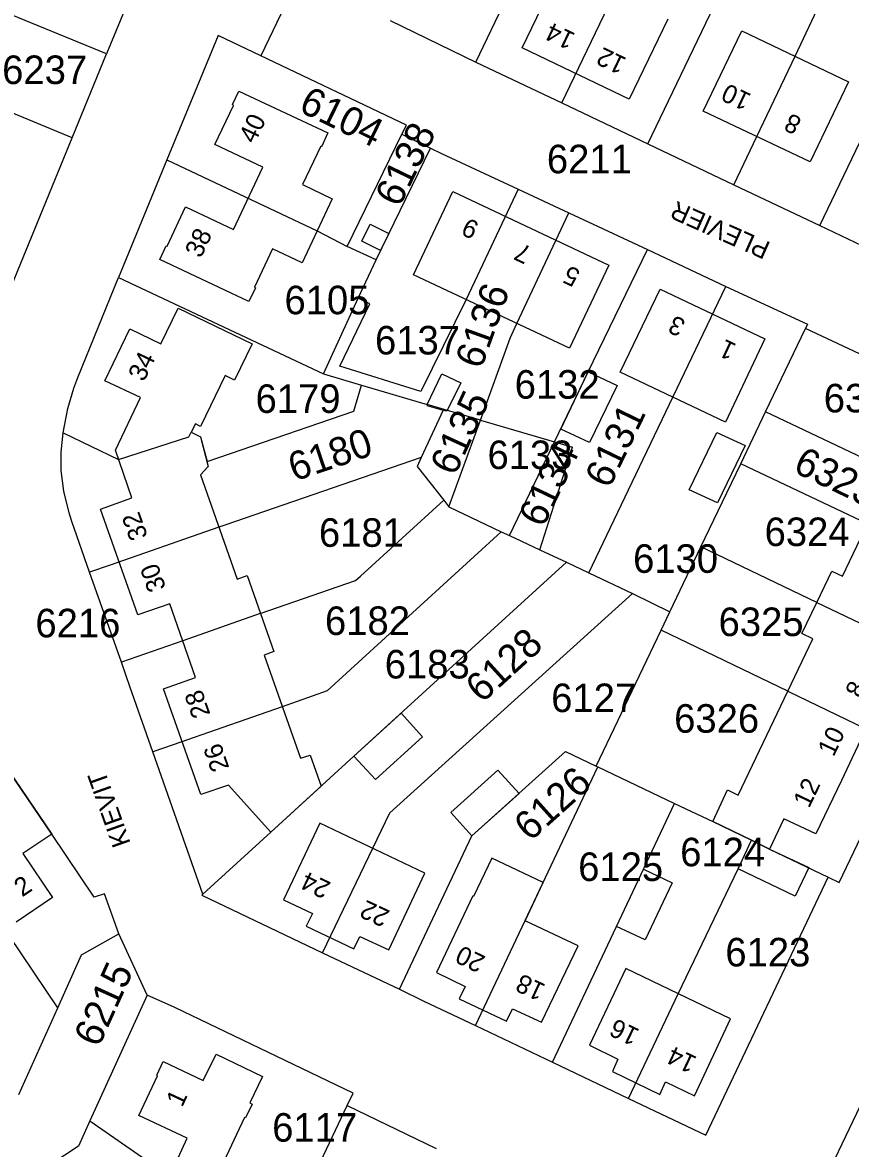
# Model space of a CAD drawing. Extents: x 191922 to 199923, y 328959 to 333350.
# Drawn here: x 196146.5 to 196224.7, y 331414.9 to 331521.4 of the extents above; entities that cross this region are included whole.
import ezdxf

# ---------------------------------------------------------------- set-up
doc = ezdxf.new("R2010")
doc.units = 0
for name, color, linetype in [('enkelbestemming', 7, 'Continuous'), ('Level 6', 7, 'Continuous'), ('maatvoering - maximum aantal wooneenheden', 7, 'Continuous'), ('Maatvoering_symbolen', 7, 'Continuous'), ('recreatiewoning', 7, 'Continuous')]:
    doc.layers.add(name, color=color, linetype=linetype)

msp = doc.modelspace()

# ---------------------------------------------------------------- linework, layer by layer
at = {"layer": 'Level 6'}
for p, q in [((196165.82, 331546.1), (196154.43, 331518.41)), ((196189.33, 331517.63), (196198.78, 331537.37)), ((196219.5, 331518.19), (196225.11, 331530.04)), ((196172.6, 331525.76), (196169.01, 331518.22)), ((196154.43, 331518.41), (196140.1, 331524.3)), ((196197.44, 331513.79), (196202.42, 331524.13)), ((196205.57, 331509.91), (196211.84, 331522.97)), ((196181.24, 331521.57), (196189.33, 331517.63)), ((196164.97, 331520.14), (196160.13, 331508.38)), ((196169.01, 331518.22), (196164.97, 331520.14)), ((196151.19, 331510.49), (196154.43, 331518.41)), ((196182.76, 331511.67), (196169.01, 331518.22)), ((196215.88, 331510.6), (196219.5, 331518.19)), ((196151.19, 331510.49), (196134.77, 331517.27)), ((196189.33, 331517.63), (196197.44, 331513.79)), ((196221.85, 331502.18), (196228.07, 331515.21)), ((196197.44, 331513.79), (196205.57, 331509.91)), ((196182.34, 331510.81), (196182.76, 331511.67)), ((196143.08, 331490.75), (196151.19, 331510.49)), ((196177.16, 331500.19), (196182.34, 331510.81)), ((196182.34, 331510.81), (196185.03, 331509.5)), ((196213.72, 331506.04), (196215.88, 331510.6)), ((196179.9, 331498.93), (196185.03, 331509.5)), ((196185.03, 331509.5), (196186.09, 331509)), ((196205.57, 331509.91), (196213.72, 331506.04)), ((196160.13, 331508.38), (196155.56, 331497.26)), ((196160.13, 331508.38), (196174.33, 331501.69)), ((196186.09, 331509), (196193.32, 331505.62)), ((196193.32, 331505.62), (196188.41, 331495.19)), ((196193.32, 331505.62), (196198.13, 331503.38)), ((196213.72, 331506.04), (196221.85, 331502.18)), ((196193.21, 331492.92), (196198.13, 331503.38)), ((196198.13, 331503.38), (196205.55, 331499.91)), ((196221.85, 331502.18), (196229.96, 331498.32)), ((196174.33, 331501.69), (196177.16, 331500.19)), ((196179.9, 331498.93), (196177.16, 331500.19)), ((196199.94, 331488.34), (196205.55, 331499.91)), ((196205.55, 331499.91), (196212.97, 331496.43)), ((196178.22, 331495.3), (196179.9, 331498.93)), ((196151.7, 331487.82), (196155.56, 331497.26)), ((196155.56, 331497.26), (196174.92, 331488.15)), ((196204.79, 331479.35), (196212.97, 331496.43)), ((196212.97, 331496.43), (196220.66, 331492.84)), ((196174.92, 331488.15), (196178.22, 331495.3)), ((196176.47, 331488.88), (196179.3, 331494.79)), ((196179.3, 331494.79), (196178.22, 331495.3)), ((196188.41, 331495.19), (196184.14, 331486.5)), ((196192.56, 331491.52), (196193.21, 331492.92)), ((196216.7, 331484.56), (196220.47, 331492.45)), ((196220.66, 331492.84), (196220.47, 331492.45)), ((196231.48, 331487.27), (196220.47, 331492.45)), ((196189.76, 331483.78), (196192.56, 331491.52)), ((196174.92, 331488.15), (196178.53, 331487.09)), ((196184.14, 331486.5), (196176.47, 331488.88)), ((196196.76, 331481.72), (196199.94, 331488.34)), ((196151.34, 331486.81), (196151.7, 331487.82)), ((196177.79, 331484.64), (196178.53, 331487.09)), ((196178.53, 331487.09), (196184.74, 331485.26)), ((196150.77, 331484.89), (196151.34, 331486.81)), ((196150.31, 331482.58), (196150.77, 331484.89)), ((196184.74, 331485.26), (196184.7, 331485.17)), ((196184.7, 331485.17), (196186.24, 331484.72)), ((196189.76, 331483.78), (196184.74, 331485.26)), ((196163.92, 331479.88), (196177.79, 331484.64)), ((196186.24, 331484.72), (196184.17, 331480.26)), ((196214.36, 331479.66), (196216.7, 331484.56)), ((196228.69, 331478.86), (196216.7, 331484.56)), ((196186.78, 331475.57), (196189.76, 331483.78)), ((196189.76, 331483.78), (196196.76, 331481.72)), ((196150.13, 331480.75), (196150.31, 331482.58)), ((196150.31, 331482.58), (196155.57, 331480.06)), ((196155.57, 331480.06), (196162.2, 331482.19)), ((196162.2, 331482.19), (196162.43, 331482.63)), ((196162.43, 331482.63), (196163.29, 331482.2)), ((196163.29, 331482.2), (196163.92, 331479.88)), ((196192.5, 331472.87), (196196.76, 331481.72)), ((196196.76, 331481.72), (196198.47, 331481.21)), ((196150.13, 331479.62), (196150.13, 331480.75)), ((196195.38, 331471.51), (196198.47, 331481.21)), ((196150.13, 331479.02), (196150.13, 331479.62)), ((196184.17, 331480.26), (196165.59, 331473.84)), ((196184.17, 331480.26), (196183.78, 331479.4)), ((196213.05, 331476.91), (196214.36, 331479.66)), ((196226.35, 331473.96), (196214.36, 331479.66)), ((196150.4, 331477.05), (196150.13, 331479.02)), ((196183.78, 331479.4), (196186.29, 331476.2)), ((196200.01, 331469.34), (196204.79, 331479.35)), ((196150.89, 331475), (196150.4, 331477.05)), ((196210.6, 331471.79), (196213.05, 331476.91)), ((196178.43, 331469.04), (196186.29, 331476.2)), ((196186.29, 331476.2), (196186.78, 331475.57)), ((196186.78, 331475.57), (196191.73, 331473.23)), ((196151.15, 331474.18), (196150.89, 331475)), ((196152.83, 331469.4), (196151.15, 331474.18)), ((196165.03, 331473.65), (196154.76, 331470.07)), ((196165.59, 331473.84), (196165.03, 331473.65)), ((196191.73, 331473.23), (196181.53, 331463.9)), ((196191.73, 331473.23), (196192.5, 331472.87)), ((196192.5, 331472.87), (196195.38, 331471.51)), ((196195.38, 331471.51), (196197.89, 331470.34)), ((196207.67, 331465.66), (196210.6, 331471.79)), ((196221.55, 331466.55), (196210.6, 331471.79)), ((196154.76, 331470.07), (196152.83, 331469.4)), ((196197.89, 331470.34), (196177.8, 331452.01)), ((196197.89, 331470.34), (196200.01, 331469.34)), ((196155.83, 331460.88), (196152.83, 331469.4)), ((196177.95, 331468.6), (196178.43, 331469.04)), ((196200.01, 331469.34), (196204.14, 331467.39)), ((196168.96, 331465.51), (196177.95, 331468.6)), ((196181.2, 331446.64), (196204.14, 331467.39)), ((196204.14, 331467.39), (196207.67, 331465.66)), ((196221.55, 331466.55), (196226.96, 331463.96)), ((196168.96, 331465.51), (196161.63, 331462.92)), ((196206.84, 331463.91), (196207.67, 331465.66)), ((196181.53, 331463.9), (196175.27, 331458.17)), ((196200.7, 331451.06), (196206.84, 331463.91)), ((196218.81, 331458.14), (196206.84, 331463.91)), ((196161.63, 331462.92), (196155.83, 331460.88)), ((196156.67, 331458.49), (196155.83, 331460.88)), ((196158.81, 331452.42), (196156.67, 331458.49)), ((196175.27, 331458.17), (196171.02, 331456.68)), ((196218.81, 331458.14), (196226.2, 331454.58)), ((196171.02, 331456.68), (196165.43, 331454.73)), ((196165.43, 331454.73), (196160.73, 331453.09)), ((196149.81, 331428.2), (196132.7, 331453.62)), ((196160.73, 331453.09), (196158.81, 331452.42)), ((196163.54, 331438.95), (196158.81, 331452.42)), ((196177.8, 331452.01), (196169.94, 331444.81)), ((196188.96, 331444.46), (196197.81, 331452.43)), ((196197.81, 331452.43), (196200.7, 331451.06)), ((196223.66, 331440.06), (196229.76, 331452.86)), ((196189.3, 331426.53), (196200.87, 331450.98)), ((196200.7, 331451.06), (196200.87, 331450.98)), ((196200.87, 331450.98), (196208.11, 331447.54)), ((196149.26, 331444.64), (196145.2, 331450.62)), ((196174.85, 331433.42), (196181.2, 331446.64)), ((196196.56, 331423.07), (196208.11, 331447.54)), ((196208.11, 331447.54), (196211.73, 331445.82)), ((196211.73, 331445.82), (196215.37, 331444.05)), ((196153.26, 331438.67), (196149.26, 331444.64)), ((196169.94, 331444.81), (196163.54, 331438.95)), ((196182.1, 331429.97), (196188.96, 331444.46)), ((196214.11, 331441.36), (196215.37, 331444.05)), ((196215.37, 331444.05), (196217.09, 331443.22)), ((196217.09, 331443.22), (196222.64, 331440.55)), ((196208.46, 331429.53), (196214.11, 331441.36)), ((196211.05, 331416.16), (196222.64, 331440.55)), ((196222.64, 331440.55), (196223.66, 331440.06)), ((196154.22, 331438.99), (196153.26, 331438.67)), ((196155.59, 331435.2), (196154.22, 331438.99)), ((196163.54, 331438.95), (196163.44, 331438.86)), ((196163.44, 331438.86), (196174.85, 331433.42)), ((196152.06, 331433.21), (196155.59, 331435.2)), ((196158.25, 331429.4), (196155.59, 331435.2)), ((196149.81, 331428.2), (196152.06, 331433.21)), ((196174.85, 331433.42), (196182.1, 331429.97)), ((196182.1, 331429.97), (196184.42, 331428.85)), ((196203.77, 331419.63), (196208.46, 331429.53)), ((196158.25, 331429.4), (196152.86, 331417.51)), ((196160.87, 331428.23), (196158.25, 331429.4)), ((196184.42, 331428.85), (196189.3, 331426.53)), ((196146.14, 331420.02), (196149.81, 331428.2)), ((196177.73, 331420.15), (196160.87, 331428.23)), ((196189.3, 331426.53), (196196.56, 331423.07)), ((196196.56, 331423.07), (196203.77, 331419.63)), ((196219.1, 331405.27), (196226.69, 331421.08)), ((196177.17, 331418.97), (196177.73, 331420.15)), ((196173.37, 331410.94), (196177.17, 331418.97)), ((196177.17, 331418.97), (196185.59, 331414.89)), ((196203.77, 331419.63), (196211.05, 331416.16)), ((196152.86, 331417.51), (196151.77, 331415.11)), ((196152.86, 331417.51), (196166.59, 331408.01)), ((196151.77, 331415.11), (196147.23, 331412.16))]:
    msp.add_line(p, q, dxfattribs=at)
at = {"layer": 'recreatiewoning'}
for p, q in [((196193.71, 331518.98), (196197.36, 331526.55)), ((196207.48, 331521.71), (196203.83, 331514.12)), ((196210.82, 331513), (196214.47, 331520.58)), ((196214.47, 331520.58), (196224.56, 331515.78)), ((196203.83, 331514.12), (196193.71, 331518.98)), ((196224.56, 331515.78), (196220.94, 331508.19)), ((196166.34, 331513.63), (196166.94, 331514.9)), ((196166.94, 331514.9), (196175.35, 331510.94)), ((196164.67, 331509.84), (196166.42, 331513.54)), ((196166.42, 331513.54), (196166.34, 331513.63)), ((196220.94, 331508.19), (196210.82, 331513)), ((196175.35, 331510.94), (196174.75, 331509.63)), ((196169.2, 331507.7), (196164.67, 331509.84)), ((196174.67, 331509.68), (196172.96, 331506.05)), ((196174.75, 331509.63), (196174.67, 331509.68)), ((196166.43, 331501.82), (196169.2, 331507.7)), ((196172.96, 331506.05), (196175.76, 331504.72)), ((196183.43, 331497.53), (196187.16, 331505.39)), ((196187.16, 331505.39), (196201.9, 331498.44)), ((196175.76, 331504.72), (196172.9, 331498.66)), ((196160.15, 331500.22), (196161.9, 331503.96)), ((196161.9, 331503.96), (196166.43, 331501.82)), ((196178.54, 331500.7), (196179.33, 331502.31)), ((196179.33, 331502.31), (196181.12, 331501.44)), ((196181.12, 331501.44), (196180.33, 331499.83)), ((196159.46, 331498.96), (196160.06, 331500.25)), ((196160.06, 331500.25), (196160.15, 331500.22)), ((196170.1, 331499.97), (196168.4, 331496.35)), ((196172.9, 331498.66), (196170.1, 331499.97)), ((196180.33, 331499.83), (196178.54, 331500.7)), ((196167.88, 331495), (196159.46, 331498.96)), ((196201.9, 331498.44), (196198.17, 331490.59)), ((196198.17, 331490.59), (196183.43, 331497.53)), ((196168.49, 331496.29), (196167.88, 331495)), ((196168.4, 331496.35), (196168.49, 331496.29)), ((196202.98, 331488.3), (196206.74, 331496.15)), ((196206.74, 331496.15), (196216.65, 331491.47)), ((196159.56, 331491.01), (196161.18, 331494.38)), ((196161.18, 331494.38), (196168.19, 331491.01)), ((196154.27, 331487.51), (196156.63, 331492.42)), ((196156.63, 331492.42), (196159.56, 331491.01)), ((196216.65, 331491.47), (196212.92, 331483.6)), ((196168.19, 331491.01), (196166.51, 331487.56)), ((196184.74, 331485.26), (196186.1, 331488.17)), ((196186.1, 331488.17), (196187.9, 331487.31)), ((196197.35, 331482.94), (196199.94, 331488.34)), ((196199.94, 331488.34), (196202.68, 331487.07)), ((196212.92, 331483.6), (196202.98, 331488.3)), ((196157.63, 331485.91), (196154.27, 331487.51)), ((196165.63, 331487.99), (196163.31, 331483.17)), ((196166.51, 331487.56), (196165.63, 331487.99)), ((196187.9, 331487.31), (196186.59, 331484.62)), ((196202.68, 331487.07), (196200.07, 331481.67)), ((196155.26, 331480.95), (196157.63, 331485.91)), ((196186.59, 331484.62), (196186.24, 331484.72)), ((196162.83, 331483.42), (196162.43, 331482.63)), ((196163.31, 331483.17), (196162.83, 331483.42)), ((196200.07, 331481.67), (196197.35, 331482.94)), ((196162.43, 331482.63), (196163.29, 331482.2)), ((196163.29, 331482.2), (196164.04, 331479.41)), ((196209.49, 331477.19), (196212.09, 331482.61)), ((196212.09, 331482.61), (196214.79, 331481.37)), ((196156.83, 331476.43), (196155.26, 331480.95)), ((196214.79, 331481.37), (196212.18, 331475.96)), ((196164.04, 331479.41), (196163.29, 331478.6)), ((196163.29, 331478.6), (196166.77, 331468.73)), ((196153.84, 331475.35), (196156.83, 331476.43)), ((196212.18, 331475.96), (196209.49, 331477.19)), ((196157.37, 331465.36), (196153.84, 331475.35)), ((196223.99, 331469.01), (196226.35, 331473.96)), ((196166.77, 331468.73), (196167.71, 331469.08)), ((196167.71, 331469.08), (196170.23, 331461.91)), ((196221.55, 331466.55), (196222.98, 331469.5)), ((196222.98, 331469.5), (196223.99, 331469.01)), ((196160.41, 331466.42), (196157.37, 331465.36)), ((196162.84, 331459.44), (196160.41, 331466.42)), ((196220.13, 331463.59), (196221.55, 331466.55)), ((196218.81, 331458.14), (196221.18, 331463.11)), ((196221.18, 331463.11), (196220.13, 331463.59)), ((196170.23, 331461.91), (196169.31, 331461.55)), ((196169.31, 331461.55), (196172.75, 331451.8)), ((196159.8, 331458.38), (196162.84, 331459.44)), ((196163.33, 331448.38), (196159.8, 331458.38)), ((196216.49, 331453.27), (196218.81, 331458.14)), ((196182.26, 331456.07), (196177.8, 331452.01)), ((196184.29, 331453.83), (196182.26, 331456.07)), ((196226.2, 331454.58), (196223.88, 331449.71)), ((196179.84, 331449.8), (196184.29, 331453.83)), ((196214.13, 331448.32), (196216.49, 331453.27)), ((196172.75, 331451.8), (196173.66, 331452.11)), ((196173.66, 331452.11), (196174.72, 331449.18)), ((196177.8, 331452.01), (196179.84, 331449.8)), ((196145.2, 331450.62), (196149.26, 331444.64)), ((196191.41, 331450.68), (196186.96, 331446.68)), ((196193.41, 331448.47), (196191.41, 331450.68)), ((196165.96, 331449.27), (196163.33, 331448.38)), ((196169.94, 331444.81), (196165.96, 331449.27)), ((196174.72, 331449.18), (196169.94, 331444.81)), ((196211.73, 331445.82), (196213.1, 331448.82)), ((196213.1, 331448.82), (196214.13, 331448.32)), ((196223.88, 331449.71), (196221.46, 331444.66)), ((196188.96, 331444.46), (196193.41, 331448.47)), ((196186.96, 331446.68), (196188.96, 331444.46)), ((196174.58, 331445.68), (196171.16, 331438.43)), ((196184.52, 331440.93), (196174.58, 331445.68)), ((196215.37, 331444.05), (196211.73, 331445.82)), ((196218.44, 331446.09), (196217.09, 331443.22)), ((196221.46, 331444.66), (196218.44, 331446.09)), ((196149.26, 331444.64), (196146.52, 331442.8)), ((196214.11, 331441.36), (196215.37, 331444.05)), ((196217.09, 331443.22), (196215.37, 331444.05)), ((196146.52, 331442.8), (196149.31, 331438.63)), ((196190.84, 331442.37), (196189.12, 331438.73)), ((196195.7, 331440.06), (196190.84, 331442.37)), ((196217.09, 331443.22), (196220.79, 331441.48)), ((196202.62, 331435.91), (196205.17, 331441.31)), ((196205.17, 331441.31), (196207.88, 331440.04)), ((196219.52, 331438.76), (196214.11, 331441.36)), ((196220.79, 331441.48), (196219.52, 331438.76)), ((196181.09, 331433.69), (196184.52, 331440.93)), ((196193.99, 331436.43), (196195.7, 331440.06)), ((196207.88, 331440.04), (196205.34, 331434.63)), ((196149.31, 331438.63), (196145.88, 331436.32)), ((196171.16, 331438.43), (196173.88, 331437.13)), ((196189.04, 331438.8), (196185.6, 331431.55)), ((196189.12, 331438.73), (196189.04, 331438.8)), ((196173.88, 331437.13), (196173.3, 331435.92)), ((196173.3, 331435.92), (196177.79, 331433.79)), ((196199, 331434.06), (196193.99, 331436.43)), ((196177.79, 331433.79), (196178.37, 331434.96)), ((196178.37, 331434.96), (196181.09, 331433.69)), ((196205.34, 331434.63), (196202.62, 331435.91)), ((196195.53, 331426.84), (196199, 331434.06)), ((196203.5, 331431.91), (196200.06, 331424.67)), ((196213.41, 331427.15), (196203.5, 331431.91)), ((196185.6, 331431.55), (196188.32, 331430.23)), ((196188.32, 331430.23), (196187.76, 331429.07)), ((196187.76, 331429.07), (196192.23, 331426.93)), ((196192.23, 331426.93), (196192.79, 331428.12)), ((196192.79, 331428.12), (196195.53, 331426.84)), ((196209.99, 331419.9), (196213.41, 331427.15)), ((196200.06, 331424.67), (196202.76, 331423.36)), ((196163.57, 331421.32), (196164.79, 331423.82)), ((196164.79, 331423.82), (196169.18, 331421.72)), ((196202.76, 331423.36), (196202.23, 331422.18)), ((196159.17, 331421.84), (196159.78, 331423.13)), ((196159.78, 331423.13), (196163.57, 331421.32)), ((196202.23, 331422.18), (196206.71, 331420.01)), ((196157.49, 331418.03), (196159.23, 331421.78)), ((196159.23, 331421.78), (196159.17, 331421.84)), ((196169.18, 331421.72), (196167.96, 331419.21)), ((196206.71, 331420.01), (196207.25, 331421.21)), ((196207.25, 331421.21), (196209.99, 331419.9)), ((196168.18, 331419.1), (196167.56, 331417.81)), ((196167.96, 331419.21), (196168.18, 331419.1)), ((196162.05, 331415.88), (196157.49, 331418.03)), ((196167.47, 331417.84), (196165.24, 331413.07)), ((196167.56, 331417.81), (196167.47, 331417.84)), ((196160.41, 331412.29), (196162.05, 331415.88))]:
    msp.add_line(p, q, dxfattribs=at)

# ---------------------------------------------------------------- texts
at = {"layer": 'enkelbestemming'}
for s, p in [('6237', (196144.56, 331515.56)), ('6211', (196196.04, 331507.12)), ('6105', (196171.24, 331493.79)), ('6137', (196179.8, 331489.99)), ('6132', (196193, 331485.81)), ('6179', (196168.51, 331484.46)), ('6322', (196222.21, 331484.51)), ('6133', (196190.43, 331479.15)), ('6181', (196174.5, 331471.8)), ('6324', (196216.62, 331471.87)), ('6130', (196204.19, 331469.34)), ('6216', (196147.7, 331463.24)), ('6182', (196175.07, 331463.46)), ('6325', (196212.27, 331463.36)), ('6183', (196180.72, 331459.35)), ('6127', (196196.45, 331456.17)), ('6326', (196208.07, 331454.22)), ('6124', (196208.64, 331441.59)), ('6125', (196199, 331440.2)), ('6123', (196212.91, 331432.12)), ('6117', (196170.08, 331415.55))]:
    msp.add_text(s, height=2.7, dxfattribs=at).set_placement(p)
for s, rotation, p in [('6104', 334.0521, (196172.47, 331513.03)), ('6138', 64.0787, (196182.11, 331503.81)), ('6136', 70.199, (196189.84, 331488.51)), ('6135', 65.3175, (196187.35, 331478.41)), ('6131', 64.184, (196201.95, 331477.21)), ('6180', 18.7091, (196172.17, 331477.96)), ('6134', 64.4196, (196195.69, 331473.52)), ('6323', 334.3053, (196219.2, 331478.94)), ('6128', 42.3086, (196189.9, 331456.94)), ('6126', 41.9059, (196194.46, 331443.86)), ('6215', 65.6326, (196153.69, 331424.37))]:
    msp.add_text(s, height=2.7, rotation=rotation, dxfattribs=at).set_placement(p)
at = {"layer": 'maatvoering - maximum aantal wooneenheden'}
for s, rotation, p in [('14', 154.3838, (196198.83, 331520.3)), ('12', 154.3838, (196203.67, 331517.97)), ('10', 154.5884, (196215.47, 331514.55)), ('40', 64.7165, (196168.43, 331509.84)), ('8', 154.5884, (196220.23, 331512.29)), ('9', 154.7684, (196189.75, 331502.4)), ('38', 64.8202, (196163.34, 331499.02)), ('7', 154.7684, (196194.72, 331500.06)), ('5', 154.7684, (196199.32, 331497.89)), ('3', 154.7684, (196209.27, 331493.18)), ('1', 154.7684, (196214.06, 331490.92)), ('34', 64.2556, (196157.96, 331487.34)), ('32', 109.4687, (196158.35, 331472.78)), ('30', 109.4687, (196160.07, 331467.91)), ('8', 64.692, (196225.75, 331457.37)), ('28', 109.4687, (196164.26, 331455.97)), ('10', 64.512, (196223.14, 331451.88)), ('26', 109.4687, (196166.05, 331450.9)), ('12', 64.3838, (196220.82, 331447.02)), ('2', 33.992, (196146.45, 331438.64)), ('24', 154.4603, (196175.72, 331440.02)), ('22', 155.0247, (196181.3, 331437.35)), ('20', 154.0758, (196190.34, 331433.02)), ('18', 154.8202, (196196.02, 331430.36)), ('16', 154.204, (196204.9, 331426.11)), ('14', 154.5884, (196210.32, 331423.51)), ('1', 65.0767, (196161.57, 331418.74))]:
    msp.add_text(s, height=1.75, rotation=rotation, dxfattribs=at).set_placement(p)
at = {"layer": 'Maatvoering_symbolen'}
for s, rotation, p in [('PLEVIER', 156.0259, (196217.28, 331500.54)), ('KIEVIT', 109.5227, (196156.72, 331443.77))]:
    msp.add_text(s, height=1.75, rotation=rotation, dxfattribs=at).set_placement(p)

doc.saveas('drawing.dxf')
